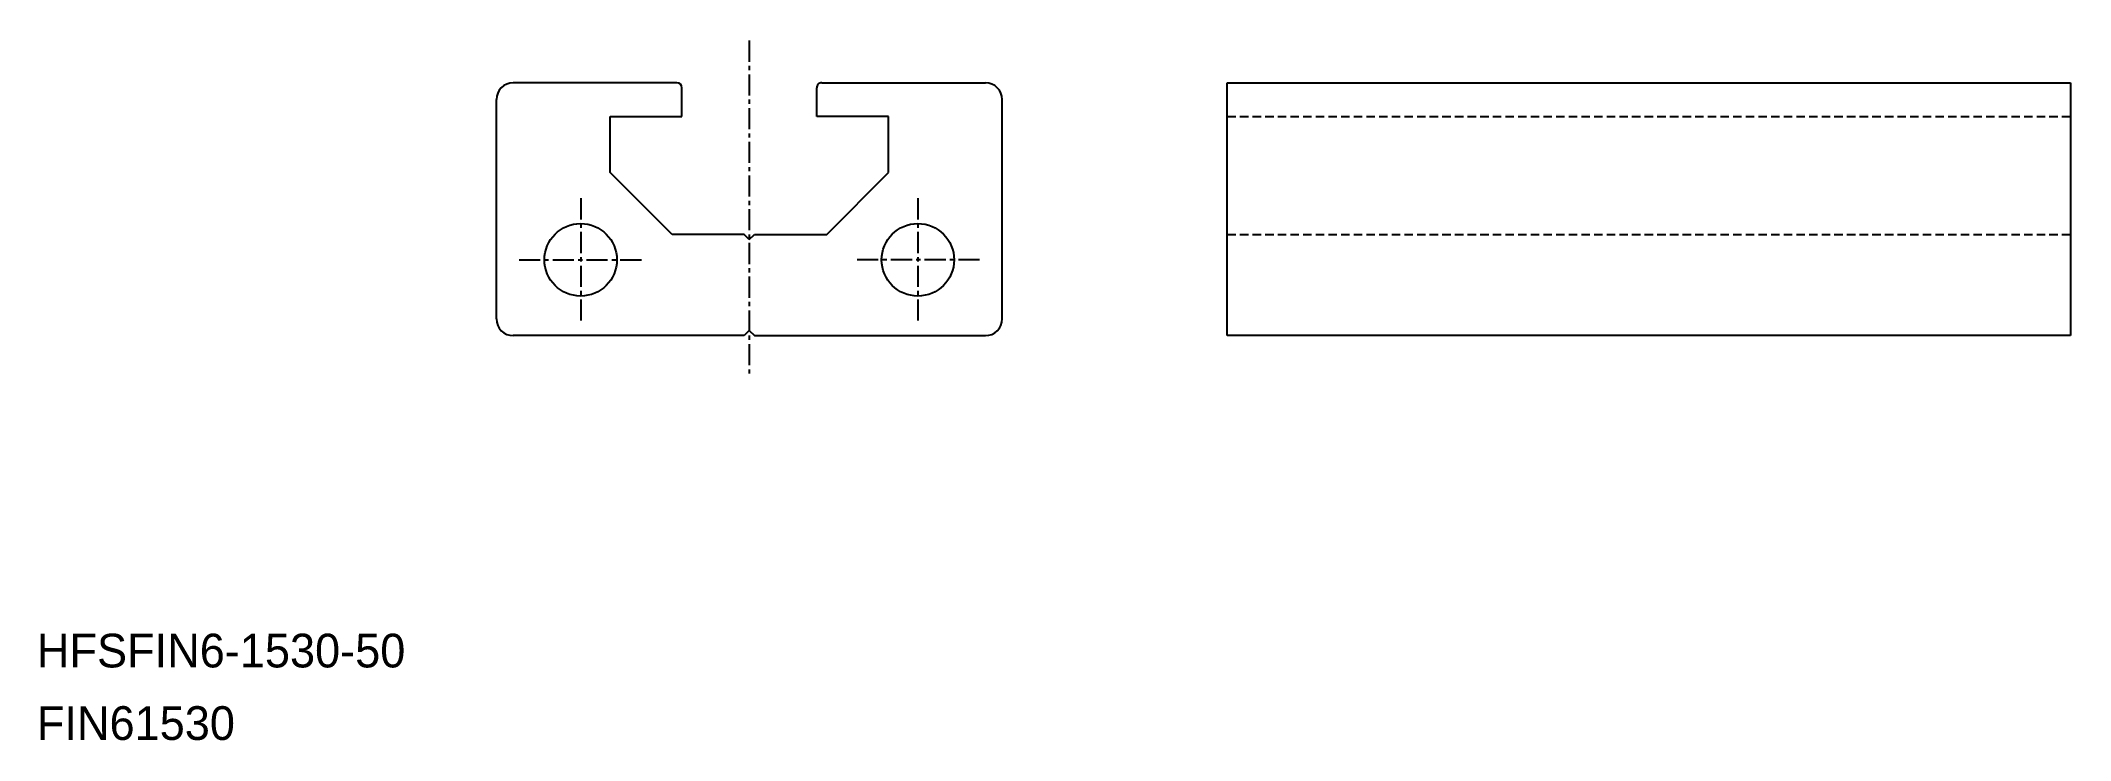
# Model space of a CAD drawing. Extents: x 0 to 121, y 0 to 41.
import ezdxf

# ---------------------------------------------------------------- set-up
doc = ezdxf.new("R2010")
doc.units = 0
doc.linetypes.add('CENTER', pattern=[2, 1.25, -0.25, 0.25, -0.25])
doc.linetypes.add('DASHED', pattern=[0.75, 0.5, -0.25])
doc.layers.get('0').update_dxf_attribs({"linetype": 'CONTINUOUS'})
doc.layers.add('CENTER', color=1, linetype='CENTER')

msp = doc.modelspace()

# ---------------------------------------------------------------- linework, layer by layer
at = {"color": 7, "linetype": 'CONTINUOUS'}
for p, q in [((37.95, 38.98), (28.25, 38.98)), ((38.25, 36.98), (38.25, 38.68)), ((46.25, 36.98), (46.25, 38.68)), ((46.55, 38.98), (56.25, 38.98)), ((70.6, 38.98), (120.6, 38.98)), ((70.6, 23.98), (70.6, 38.98)), ((120.6, 38.98), (120.6, 23.98)), ((27.25, 24.98), (27.25, 37.98)), ((57.25, 24.98), (57.25, 37.98)), ((34, 33.65), (34, 36.98)), ((34, 36.98), (38.25, 36.98)), ((50.5, 36.98), (46.25, 36.98)), ((50.5, 33.65), (50.5, 36.98)), ((37.67, 29.98), (34, 33.65)), ((46.84, 29.98), (50.5, 33.65)), ((41.95, 29.98), (37.67, 29.98)), ((42.25, 29.68), (41.95, 29.98)), ((42.25, 29.68), (42.55, 29.98)), ((42.55, 29.98), (46.84, 29.98)), ((42.25, 24.28), (41.95, 23.98)), ((42.25, 24.28), (42.55, 23.98)), ((41.95, 23.98), (28.25, 23.98)), ((42.55, 23.98), (56.25, 23.98)), ((120.6, 23.98), (70.6, 23.98))]:
    msp.add_line(p, q, dxfattribs=at)
at = {"color": 3, "linetype": 'DASHED'}
for p, q in [((70.6, 36.98), (120.6, 36.98)), ((70.6, 29.98), (120.6, 29.98))]:
    msp.add_line(p, q, dxfattribs=at)
at = {"color": 7, "linetype": 'CONTINUOUS'}
for centre in [(32.25, 28.48), (52.25, 28.48)]:
    msp.add_circle(centre, 2.15, dxfattribs=at)
for centre, radius, start, end in [((28.25, 37.98), 1, 90, 180), ((37.95, 38.68), 0.3, 360, 90), ((46.55, 38.68), 0.3, 89.9996, 179.9997), ((56.25, 37.98), 1, 359.9997, 89.9997), ((28.25, 24.98), 1, 180, 270), ((56.25, 24.98), 1, 269.9997, 359.9997)]:
    msp.add_arc(centre, radius, start, end, dxfattribs=at)
at = {"layer": 'CENTER', "color": 1, "linetype": 'CENTER'}
for p, q in [((42.25, 41.48), (42.25, 21.48)), ((32.25, 32.13), (32.25, 24.83)), ((52.25, 32.13), (52.25, 24.83)), ((28.6, 28.48), (35.9, 28.48)), ((55.9, 28.48), (48.6, 28.48))]:
    msp.add_line(p, q, dxfattribs=at)

# ---------------------------------------------------------------- texts
at = {"color": 7, "linetype": 'CONTINUOUS'}
for s, p in [('HFSFIN6-1530-50', (0, 4.3)), ('FIN61530', (0, 0))]:
    msp.add_text(s, height=2, dxfattribs=at).set_placement(p)

doc.saveas('drawing.dxf')
